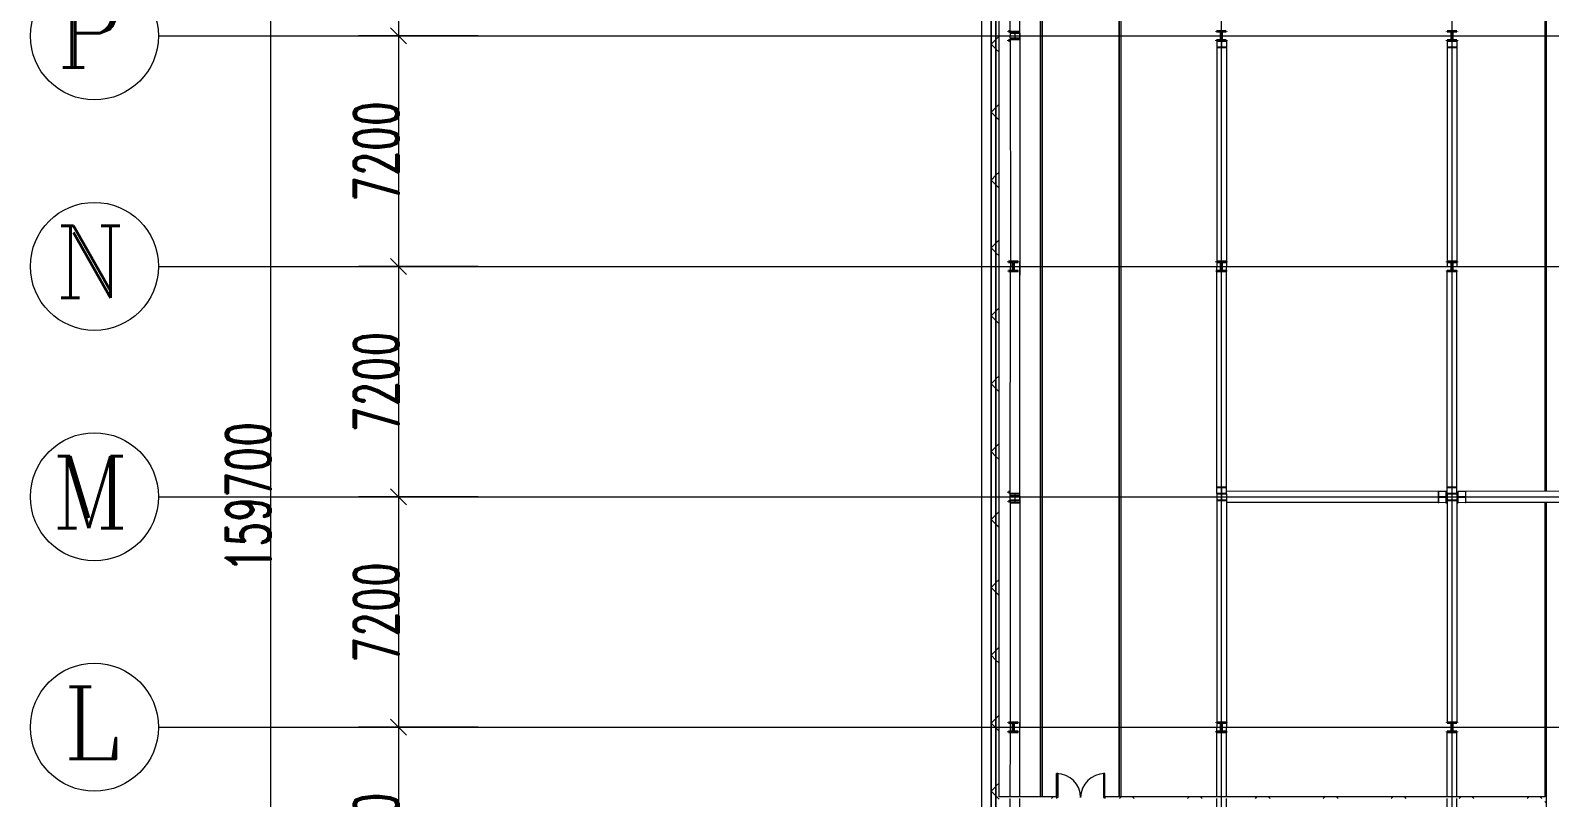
# Model space of a CAD drawing. Header units: millimetres. Extents: x -30000 to 430621, y -31706 to 192400.
# Drawn here: x -30000 to 17445, y 69800 to 93773 of the extents above; entities that cross this region are included whole.
import ezdxf

# ---------------------------------------------------------------- set-up
doc = ezdxf.new("R2010")
doc.units = ezdxf.units.MM
doc.linetypes.add('轴网线', pattern=[22.04, 18.38, -1.83, 0, -1.83])
doc.layers.get('0').update_dxf_attribs({"color": 8})
doc.layers.get('Defpoints').update_dxf_attribs({"color": 8})
for name, color, linetype, lineweight in [('A-ANNO-DIMS', 8, 'Continuous', 9), ('A-DOOR', 8, 'Continuous', 5), ('A-DOOR-OPNG', 8, 'Continuous', 5), ('A-FLOR-HRAL', 8, 'Continuous', 5), ('A-WALL', 8, 'Continuous', 5), ('A-WALL-FNSH', 8, 'Continuous', 9), ('A-WALL-PATT', 8, 'Continuous', 9), ('S-BEAM', 8, 'Continuous', 5), ('S-COLS', 8, 'Continuous', 5), ('S-GRID', 8, 'Continuous', 9), ('S-GRID-IDEN', 8, 'Continuous', 9)]:
    doc.layers.add(name, color=color, linetype=linetype, lineweight=lineweight)
doc.styles.add('RomanC', font='romanc__.ttf', dxfattribs={"height": 2250})
doc.styles.add('RomanD_4', font='romand__.ttf', dxfattribs={"width": 0.65, "height": 1400})
doc.dimstyles.new('第一_二道尺寸线', dxfattribs={"dimscale": 304.8, "dimtxt": 1405.004626, "dimasz": 1.64042, "dimexe": 4.10105, "dimexo": 0.0625, "dimgap": 0, "dimtad": 1, "dimdec": 0, "dimzin": 0, "dimdsep": 46, "dimtxsty": 'RomanD_4', "dimblk1": 'OBLIQUE', "dimblk2": 'OBLIQUE', "dimsah": 1, "dimcen": 0.09, "dimazin": 0, "dimtfac": 1, "dimtdec": 4, "dimtix": 1, "dimtmove": 0, "dimatfit": 3, "dimfxl": 8.2021, "dimfxlon": 1, "dimtvp": 1, "dimtolj": 1, "dimtzin": 0, "dimlwd": 18, "dimlwe": 18, "dimarcsym": 2})
pattern_1 = [(45, (-4e-09, 0), (-1060.66, 1060.66), []), (135, (-4e-09, 0), (-1060.66, -1060.66), [])]

# ---------------------------------------------------------------- blocks, each defined once
blk = doc.blocks.new('钢_柱_热轧H - HW300X300-659278-LAY-4F-1_500-A')
at = {"layer": 'S-COLS', "lineweight": 15, "true_color": 0xdddddd}
h = blk.add_hatch(color=254, dxfattribs=at)
h.paths.add_polyline_path([(5, -122), (5, 122), (-5, 122), (-5, -122)], flags=0)
h.paths.add_polyline_path([(9, -131), (5, -122), (-5, -131), (5, -131)], flags=0)
h.paths.add_polyline_path([(150, -150), (150, -135), (-150, -135), (-150, -150), (51, -150)], flags=0)
h.paths.add_polyline_path([(5, 122), (5, 131), (-5, 129)], flags=0)
h.paths.add_polyline_path([(9, 131), (18, 135), (150, 135), (150, 150), (-150, 150), (-150, 135), (5, 132)], flags=0)
at = {"layer": 'S-COLS', "color": 8, "lineweight": 35, "true_color": 0x777777}
for p, q in [((-150, 150), (150, 150)), ((-150, 135), (-150, 150)), ((-18, 135), (-150, 135)), ((-5, -122), (-5, 122)), ((5, 122), (5, -122)), ((150, 135), (18, 135)), ((150, 150), (150, 135)), ((-150, -135), (-18, -135)), ((-150, -150), (-150, -135)), ((150, -150), (-150, -150)), ((18, -135), (150, -135)), ((150, -135), (150, -150))]:
    blk.add_line(p, q, dxfattribs=at)
for centre, start, end in [((-18, 122), 360, 90), ((18, 122), 90, 180), ((-18, -122), 270, 360), ((18, -122), 180, 270)]:
    blk.add_arc(centre, 13, start, end, dxfattribs=at)
blk = doc.blocks.new('钢_柱_热轧H - HW300X300-659273-LAY-4F-1_500-A')
at = {"layer": 'S-COLS', "lineweight": 15, "true_color": 0xdddddd}
h = blk.add_hatch(color=254, dxfattribs=at)
h.paths.add_polyline_path([(5, -122), (5, 122), (-5, 122), (-5, -122)], flags=0)
h.paths.add_polyline_path([(9, -131), (5, -122), (-5, -131), (5, -131)], flags=0)
h.paths.add_polyline_path([(150, -150), (150, -135), (-150, -135), (-145, -150)], flags=0)
h.paths.add_polyline_path([(5, 122), (5, 131), (-5, 129)], flags=0)
h.paths.add_polyline_path([(9, 131), (18, 135), (150, 135), (150, 150), (-150, 150), (-145, 135), (5, 132)], flags=0)
at = {"layer": 'S-COLS', "color": 8, "lineweight": 35, "true_color": 0x777777}
for p, q in [((-150, 150), (150, 150)), ((-150, 135), (-150, 150)), ((-18, 135), (-150, 135)), ((-5, -122), (-5, 122)), ((5, 122), (5, -122)), ((150, 135), (18, 135)), ((150, 150), (150, 135)), ((-150, -135), (-18, -135)), ((-150, -150), (-150, -135)), ((150, -150), (-150, -150)), ((18, -135), (150, -135)), ((150, -135), (150, -150))]:
    blk.add_line(p, q, dxfattribs=at)
for centre, start, end in [((-18, 122), 360, 90), ((18, 122), 90, 180), ((-18, -122), 270, 360), ((18, -122), 180, 270)]:
    blk.add_arc(centre, 13, start, end, dxfattribs=at)
blk = doc.blocks.new('钢_柱_热轧H - HW300X300-V78-LAY-4F-1_500-A')
at = {"layer": 'S-COLS', "lineweight": 15, "true_color": 0xdddddd}
h = blk.add_hatch(color=254, dxfattribs=at)
h.paths.add_polyline_path([(-150, -150), (-100, -144), (-100, -135), (-150, -135)], flags=0)
h.paths.add_polyline_path([(-100, 135), (-100, 150), (-150, 150), (-150, 135), (-100, 135)], flags=0)
at = {"layer": 'S-COLS', "color": 8, "lineweight": 35, "true_color": 0x777777}
for p, q in [((-150, 150), (-100, 150)), ((-150, 135), (-150, 150)), ((-100, 135), (-150, 135)), ((-150, -135), (-100, -135)), ((-150, -150), (-150, -135)), ((-100, -150), (-150, -150))]:
    blk.add_line(p, q, dxfattribs=at)
blk = doc.blocks.new('钢_柱_热轧H - HW300X300-V76-LAY-4F-1_500-A')
at = {"layer": 'S-COLS', "lineweight": 15, "true_color": 0xdddddd}
h = blk.add_hatch(color=254, dxfattribs=at)
h.paths.add_polyline_path([(-150, -150), (-100, -144), (-100, -135), (-150, -135)], flags=0)
h.paths.add_polyline_path([(55, -144), (50, -144), (55, -144)], flags=0)
h.paths.add_polyline_path([(-100, 135), (-100, 150), (-150, 150), (-150, 135), (-100, 135)], flags=0)
at = {"layer": 'S-COLS', "color": 8, "lineweight": 35, "true_color": 0x777777}
for p, q in [((-150, 150), (-100, 150)), ((-150, 135), (-150, 150)), ((-100, 135), (-150, 135)), ((-150, -135), (-100, -135)), ((-150, -150), (-150, -135)), ((-100, -150), (-150, -150))]:
    blk.add_line(p, q, dxfattribs=at)
blk = doc.blocks.new('钢_柱_热轧H - HW300X300-659272-LAY-4F-1_500-A')
at = {"layer": 'S-COLS', "lineweight": 15, "true_color": 0xdddddd}
h = blk.add_hatch(color=254, dxfattribs=at)
h.paths.add_polyline_path([(5, -122), (0, 122), (-5, 122), (0, -122)], flags=0)
h.paths.add_polyline_path([(9, -131), (5, -122), (0, -131), (5, -131)], flags=0)
h.paths.add_polyline_path([(-145, -150), (150, -150), (150, -135), (-150, -135), (-150, -150)], flags=0)
h.paths.add_polyline_path([(5, 122), (5, 131), (-5, 129), (0, 125)], flags=0)
h.paths.add_polyline_path([(9, 131), (18, 135), (150, 135), (150, 150), (-150, 150), (-145, 135), (5, 132)], flags=0)
at = {"layer": 'S-COLS', "color": 8, "lineweight": 35, "true_color": 0x777777}
for p, q in [((-150, 150), (150, 150)), ((-150, 135), (-150, 150)), ((-18, 135), (-150, 135)), ((-5, -122), (-5, 122)), ((5, 122), (5, -122)), ((150, 135), (18, 135)), ((150, 150), (150, 135)), ((-150, -135), (-18, -135)), ((-150, -150), (-150, -135)), ((150, -150), (-150, -150)), ((18, -135), (150, -135)), ((150, -135), (150, -150))]:
    blk.add_line(p, q, dxfattribs=at)
for centre, start, end in [((-18, 122), 360, 90), ((18, 122), 90, 180), ((-18, -122), 270, 360), ((18, -122), 180, 270)]:
    blk.add_arc(centre, 13, start, end, dxfattribs=at)
blk = doc.blocks.new('钢_柱_热轧H - HW300X300-V79-LAY-4F-1_500-A')
at = {"layer": 'S-COLS', "lineweight": 15, "true_color": 0xdddddd}
h = blk.add_hatch(color=254, dxfattribs=at)
h.paths.add_polyline_path([(5, -122), (0, 122), (-5, 122), (0, -122)], flags=0)
h.paths.add_polyline_path([(9, -131), (5, -122), (0, -131), (5, -131)], flags=0)
h.paths.add_polyline_path([(-145, -150), (-145, -150), (150, -150), (150, -135), (-150, -135), (-150, -150)], flags=0)
h.paths.add_polyline_path([(5, 122), (5, 131), (-5, 129), (0, 125)], flags=0)
h.paths.add_polyline_path([(9, 131), (18, 135), (150, 135), (150, 150), (-150, 150), (-145, 135), (5, 132)], flags=0)
at = {"layer": 'S-COLS', "color": 8, "lineweight": 35, "true_color": 0x777777}
for p, q in [((-150, 150), (150, 150)), ((-150, 135), (-150, 150)), ((-18, 135), (-150, 135)), ((-5, -122), (-5, 122)), ((5, 122), (5, -122)), ((150, 135), (18, 135)), ((150, 150), (150, 135)), ((-150, -135), (-18, -135)), ((-150, -150), (-150, -135)), ((18, -135), (150, -135)), ((150, -135), (150, -150))]:
    blk.add_line(p, q, dxfattribs=at)
for centre, start, end in [((-18, 122), 360, 90), ((18, 122), 90, 180), ((-18, -122), 270, 360), ((18, -122), 180, 270)]:
    blk.add_arc(centre, 13, start, end, dxfattribs=at)
blk = doc.blocks.new('钢_梁_焊接H - H300X300X10X15-658900-LAY-4F-1_500-A')
at = {"layer": 'S-BEAM', "color": 8, "lineweight": 15, "true_color": 0x777777}
for p, q in [((14550, 93450), (14250, 93450)), ((14250, 93450), (14250, 93440)), ((14250, 93440), (14395, 93440)), ((14250, 93440), (14250, 93250)), ((14395, 93250), (14250, 93250)), ((14250, 93250), (14250, 93240)), ((14250, 93240), (14550, 93240)), ((14250, 93240), (14250, 86549)), ((14395, 93440), (14395, 93250)), ((14405, 93250), (14405, 93440)), ((14405, 93440), (14550, 93440)), ((14550, 93250), (14405, 93250)), ((14550, 93440), (14550, 93450)), ((14550, 93440), (14550, 93250)), ((14550, 93240), (14550, 93250)), ((14550, 93240), (14550, 86386)), ((14250, 86535), (14250, 86386)), ((14390, 86386), (14250, 86386)), ((14550, 86386), (14400, 86386))]:
    blk.add_line(p, q, dxfattribs=at)
blk = doc.blocks.new('钢_梁_焊接H - H300X300X10X15-658910-LAY-4F-1_500-A')
at = {"layer": 'S-BEAM', "color": 8, "lineweight": 15, "true_color": 0x777777}
for p, q in [((14250, 69825), (14250, 71851)), ((14550, 69825), (14550, 71861)), ((14250, 65176), (14250, 69775)), ((14550, 65176), (14550, 69775)), ((14550, 65176), (14250, 65176)), ((14250, 65176), (14250, 65166)), ((14250, 65166), (14395, 65166)), ((14250, 64976), (14250, 65166)), ((14395, 65166), (14395, 64976)), ((14405, 64976), (14405, 65166)), ((14405, 65166), (14550, 65166)), ((14550, 65166), (14550, 65176)), ((14550, 64976), (14550, 65166)), ((14395, 64976), (14250, 64976)), ((14250, 64976), (14250, 64965)), ((14250, 64965), (14550, 64965)), ((14550, 64976), (14405, 64976)), ((14550, 64965), (14550, 64976))]:
    blk.add_line(p, q, dxfattribs=at)
blk = doc.blocks.new('钢_梁_焊接H - H300X300X10X15-658911-LAY-4F-1_500-A')
at = {"layer": 'S-BEAM', "color": 8, "lineweight": 15, "true_color": 0x777777}
for p, q in [((14250, 86275), (14396, 86275)), ((14250, 86265), (14250, 86275)), ((14250, 79501), (14250, 86251)), ((14401, 86275), (14550, 86275)), ((14550, 79501), (14550, 86275)), ((14550, 79501), (14250, 79501)), ((14250, 79501), (14250, 79490)), ((14250, 79490), (14395, 79490)), ((14250, 79301), (14250, 79490)), ((14395, 79490), (14395, 79301)), ((14405, 79301), (14405, 79490)), ((14405, 79490), (14550, 79490)), ((14464, 79295), (14458, 79295)), ((14550, 79490), (14550, 79501)), ((14550, 79301), (14550, 79490))]:
    blk.add_line(p, q, dxfattribs=at)
blk = doc.blocks.new('钢_梁_焊接H - H300X300X10X15-658912-LAY-4F-1_500-A')
at = {"layer": 'S-BEAM', "color": 8, "lineweight": 15, "true_color": 0x777777}
for p, q in [((14550, 79301), (14250, 79301)), ((14250, 79301), (14250, 79290)), ((14250, 79290), (14395, 79290)), ((14250, 79290), (14250, 79095)), ((14395, 79290), (14395, 79095)), ((14405, 79095), (14405, 79290)), ((14405, 79290), (14550, 79290)), ((14550, 79290), (14550, 79301)), ((14550, 79290), (14550, 79095)), ((14395, 79095), (14250, 79095)), ((14250, 79095), (14250, 79084)), ((14250, 79084), (14550, 79084)), ((14250, 79084), (14250, 72149)), ((14550, 79095), (14405, 79095)), ((14550, 79084), (14550, 79095)), ((14550, 79084), (14550, 72146))]:
    blk.add_line(p, q, dxfattribs=at)
blk = doc.blocks.new('钢_梁_焊接H - H300X300X10X15-659092-LAY-4F-1_500-A')
at = {"layer": 'S-BEAM', "color": 8, "lineweight": 15, "true_color": 0x777777}
for p, q in [((7350, 93444), (7050, 93444)), ((7050, 93444), (7050, 93434)), ((7050, 93434), (7195, 93434)), ((7050, 93434), (7050, 93245)), ((7195, 93245), (7050, 93245)), ((7050, 93245), (7050, 93235)), ((7050, 93235), (7350, 93235)), ((7050, 93235), (7050, 86549)), ((7195, 93434), (7195, 93245)), ((7205, 93245), (7205, 93434)), ((7205, 93434), (7350, 93434)), ((7350, 93245), (7205, 93245)), ((7350, 93434), (7350, 93444)), ((7350, 93434), (7350, 93245)), ((7350, 93235), (7350, 93245)), ((7350, 93235), (7350, 86403)), ((7050, 86535), (7050, 86403))]:
    blk.add_line(p, q, dxfattribs=at)
blk = doc.blocks.new('钢_梁_焊接H - H300X300X10X15-659102-LAY-4F-1_500-A')
at = {"layer": 'S-BEAM', "color": 8, "lineweight": 15, "true_color": 0x777777}
for p, q in [((7050, 71865), (7050, 71997)), ((7050, 69825), (7050, 71851)), ((7350, 69825), (7350, 71997)), ((7050, 65181), (7050, 69775)), ((7350, 65181), (7350, 69775)), ((7350, 65181), (7050, 65181)), ((7050, 65181), (7050, 65170)), ((7050, 65170), (7195, 65170)), ((7050, 64982), (7050, 65170)), ((7195, 65170), (7195, 64982)), ((7205, 64982), (7205, 65170)), ((7205, 65170), (7350, 65170)), ((7350, 65170), (7350, 65181)), ((7350, 64982), (7350, 65170)), ((7195, 64982), (7050, 64982)), ((7050, 64982), (7050, 64971)), ((7050, 64971), (7350, 64971)), ((7350, 64982), (7205, 64982)), ((7350, 64971), (7350, 64982))]:
    blk.add_line(p, q, dxfattribs=at)
blk = doc.blocks.new('钢_梁_焊接H - H300X300X10X15-659103-LAY-4F-1_500-A')
at = {"layer": 'S-BEAM', "color": 8, "lineweight": 15, "true_color": 0x777777}
for p, q in [((7050, 86265), (7050, 86403)), ((7350, 79505), (7350, 86403)), ((7050, 79505), (7050, 86251)), ((7350, 79505), (7050, 79505)), ((7050, 79505), (7050, 79495)), ((7050, 79495), (7195, 79495)), ((7050, 79302), (7050, 79495)), ((7195, 79495), (7195, 79302)), ((7205, 79302), (7205, 79495)), ((7205, 79495), (7350, 79495)), ((7350, 79495), (7350, 79505)), ((7350, 79302), (7350, 79495))]:
    blk.add_line(p, q, dxfattribs=at)
blk = doc.blocks.new('钢_梁_焊接H - H300X300X10X15-659104-LAY-4F-1_500-A')
at = {"layer": 'S-BEAM', "color": 8, "lineweight": 15, "true_color": 0x777777}
for p, q in [((7350, 79302), (7050, 79302)), ((7050, 79302), (7050, 79291)), ((7050, 79291), (7195, 79291)), ((7050, 79291), (7050, 79097)), ((7195, 79291), (7195, 79097)), ((7205, 79097), (7205, 79291)), ((7205, 79291), (7350, 79291)), ((7350, 79291), (7350, 79302)), ((7350, 79291), (7350, 79097)), ((7195, 79097), (7050, 79097)), ((7050, 79097), (7050, 79086)), ((7050, 79086), (7350, 79086)), ((7050, 79086), (7050, 72149)), ((7350, 79097), (7205, 79097)), ((7350, 79086), (7350, 79097)), ((7350, 79086), (7350, 71997)), ((7050, 72135), (7050, 71997))]:
    blk.add_line(p, q, dxfattribs=at)
blk = doc.blocks.new('钢_梁_热轧H - HW350X350-659137-LAY-4F-1_500-A')
at = {"layer": 'S-BEAM', "color": 8, "lineweight": 15, "true_color": 0x777777}
for p, q in [((201791, 79366), (201778, 79366)), ((201778, 79366), (201778, 79016)), ((202017, 79367), (201791, 79366)), ((201792, 79210), (201791, 79366)), ((202031, 79367), (202017, 79367)), ((202017, 79367), (202017, 79211)), ((208532, 79375), (202031, 79367)), ((202031, 79017), (202031, 79367)), ((208532, 79375), (208532, 79025)), ((201778, 79016), (201792, 79016)), ((201792, 79016), (201792, 79172)), ((202018, 79017), (201792, 79016)), ((202008, 79198), (201801, 79197)), ((201801, 79185), (202008, 79186)), ((202017, 79173), (202018, 79017)), ((202018, 79017), (202031, 79017)), ((208532, 79025), (202031, 79017))]:
    blk.add_line(p, q, dxfattribs=at)
for centre, start_param, end_param in [((201801, 79210), 1.570796, 3.141593), ((201801, 79172), 0, 1.570796), ((202008, 79211), 3.141593, 4.712389), ((202008, 79173), 4.712389, 6.283185)]:
    blk.add_ellipse(centre, major_axis=(0, 13), ratio=0.723505, start_param=start_param, end_param=end_param, dxfattribs=at)
blk = doc.blocks.new('钢_梁_热轧H - HW350X350-659139-LAY-4F-1_500-A')
at = {"layer": 'S-BEAM', "color": 8, "lineweight": 15, "true_color": 0x777777}
for p, q in [((13969, 79367), (7350, 79375)), ((13969, 79367), (13968, 79017)), ((13982, 79367), (13969, 79367)), ((13982, 79211), (13982, 79367)), ((14207, 79366), (13982, 79367)), ((14221, 79366), (14207, 79366)), ((14207, 79366), (14207, 79210)), ((14221, 79016), (14221, 79366)), ((13968, 79017), (7350, 79025)), ((13968, 79017), (13982, 79017)), ((13982, 79017), (13982, 79173)), ((14207, 79016), (13982, 79017)), ((14198, 79197), (13991, 79198)), ((13991, 79186), (14198, 79185)), ((14207, 79172), (14207, 79016)), ((14207, 79016), (14221, 79016))]:
    blk.add_line(p, q, dxfattribs=at)
for centre, start_param, end_param in [((13991, 79211), 1.570796, 3.141593), ((13991, 79173), 0, 1.570796), ((14198, 79210), 3.141593, 4.712389), ((14198, 79172), 4.712389, 6.283185)]:
    blk.add_ellipse(centre, major_axis=(0, 13), ratio=0.721209, start_param=start_param, end_param=end_param, dxfattribs=at)
blk = doc.blocks.new('钢_梁_焊接H - H300X300X10X15-659209-LAY-4F-1_500-A')
at = {"layer": 'S-BEAM', "color": 8, "lineweight": 15, "true_color": 0x777777}
for p, q in [((605, 100950), (605, 101180)), ((600, 93733), (605, 100650)), ((605, 100665), (605, 100935)), ((900, 93733), (905, 100823)), ((900, 93733), (600, 93733)), ((600, 93733), (600, 93722)), ((600, 93722), (745, 93722)), ((600, 93699), (600, 93722)), ((600, 93533), (600, 93600)), ((745, 93532), (600, 93533)), ((600, 93533), (600, 93522)), ((600, 93522), (745, 93522)), ((745, 93722), (745, 93621)), ((745, 93600), (745, 93532)), ((755, 93600), (755, 93722)), ((755, 93722), (900, 93722)), ((900, 93532), (755, 93532)), ((755, 93522), (900, 93522)), ((900, 93722), (900, 93733)), ((900, 93532), (900, 93722)), ((900, 93522), (900, 93532))]:
    blk.add_line(p, q, dxfattribs=at)
blk = doc.blocks.new('钢_梁_焊接H - H300X300X10X15-659210-LAY-4F-1_500-A')
at = {"layer": 'S-BEAM', "color": 8, "lineweight": 15, "true_color": 0x777777}
for p, q in [((745, 93699), (600, 93699)), ((600, 93699), (600, 93689)), ((600, 93689), (745, 93689)), ((600, 93689), (600, 93600)), ((600, 93522), (600, 93499)), ((745, 93499), (600, 93499)), ((600, 93499), (600, 93489)), ((600, 93489), (900, 93489)), ((600, 93489), (605, 86550)), ((745, 93689), (745, 93499)), ((900, 93700), (755, 93699)), ((755, 93689), (900, 93689)), ((755, 93499), (755, 93621)), ((900, 93499), (755, 93499)), ((900, 93689), (900, 93700)), ((900, 93689), (900, 93600)), ((900, 93600), (900, 93499)), ((900, 93489), (900, 93499)), ((900, 93489), (905, 86403)), ((605, 86535), (605, 86403)), ((905, 86400), (905, 86125))]:
    blk.add_line(p, q, dxfattribs=at)
blk = doc.blocks.new('钢_梁_焊接H - H300X300X10X15-659219-LAY-4F-1_500-A')
at = {"layer": 'S-BEAM', "color": 8, "lineweight": 15, "true_color": 0x777777}
for p, q in [((903, 69825), (905, 72122)), ((603, 69825), (605, 71850)), ((605, 71865), (605, 71997)), ((600, 64928), (603, 69775)), ((900, 64928), (903, 69775)), ((900, 64928), (600, 64928)), ((600, 64928), (600, 64917)), ((600, 64917), (745, 64917)), ((600, 64857), (600, 64917)), ((600, 64728), (600, 64800)), ((745, 64727), (600, 64728)), ((600, 64728), (600, 64717)), ((600, 64717), (745, 64717)), ((745, 64917), (745, 64727)), ((755, 64774), (755, 64917)), ((755, 64917), (900, 64917)), ((900, 64727), (755, 64727)), ((755, 64717), (900, 64717)), ((900, 64917), (900, 64928)), ((900, 64800), (900, 64917)), ((900, 64727), (900, 64800)), ((900, 64717), (900, 64727))]:
    blk.add_line(p, q, dxfattribs=at)
blk = doc.blocks.new('钢_梁_焊接H - H300X300X10X15-659220-LAY-4F-1_500-A')
at = {"layer": 'S-BEAM', "color": 8, "lineweight": 15, "true_color": 0x777777}
for p, q in [((605, 86265), (605, 86403)), ((900, 79298), (905, 86513)), ((600, 79298), (605, 86250)), ((900, 79298), (600, 79298)), ((600, 79298), (600, 79287)), ((600, 79287), (745, 79287)), ((600, 79229), (600, 79287)), ((745, 79287), (745, 79092)), ((755, 79107), (755, 79287)), ((755, 79287), (900, 79287)), ((900, 79287), (900, 79298)), ((900, 79229), (900, 79287)), ((600, 79093), (600, 79218)), ((745, 79092), (600, 79093)), ((600, 79093), (600, 79082)), ((600, 79082), (745, 79082)), ((900, 79092), (755, 79092)), ((755, 79082), (900, 79082)), ((900, 79092), (900, 79200)), ((900, 79082), (900, 79092))]:
    blk.add_line(p, q, dxfattribs=at)
blk = doc.blocks.new('钢_梁_焊接H - H300X300X10X15-V388-LAY-4F-1_500-A')
at = {"layer": 'S-BEAM', "color": 8, "lineweight": 15, "true_color": 0x777777}
for p, q in [((745, 79229), (600, 79229)), ((600, 79229), (600, 79218)), ((600, 79218), (745, 79218)), ((600, 79218), (600, 79200)), ((600, 79082), (600, 79023)), ((745, 79023), (600, 79023)), ((600, 79023), (600, 79013)), ((600, 79013), (900, 79013)), ((600, 79013), (600, 72150)), ((745, 79218), (745, 79200)), ((745, 79107), (745, 79023)), ((900, 79229), (755, 79229)), ((755, 79218), (900, 79218)), ((755, 79023), (755, 79200)), ((900, 79023), (755, 79023)), ((900, 79218), (900, 79229)), ((900, 79218), (900, 79200)), ((900, 79200), (900, 79023)), ((900, 79013), (900, 79023)), ((900, 79013), (900, 71997)), ((600, 72135), (600, 71909))]:
    blk.add_line(p, q, dxfattribs=at)
blk = doc.blocks.new('X-ST-F3-04-C-002_HLP2_rvt-1-LAY-4F-1_500-A')
at = {"color": 8, "lineweight": 15, "true_color": 0x777777}
for name, p in [('钢_梁_焊接H - H300X300X10X15-659209-LAY-4F-1_500-A', (0, 0)), ('钢_柱_热轧H - HW300X300-V76-LAY-4F-1_500-A', (700, 93600)), ('钢_梁_焊接H - H300X300X10X15-659210-LAY-4F-1_500-A', (0, 0)), ('钢_柱_热轧H - HW300X300-659272-LAY-4F-1_500-A', (7195, 93600)), ('钢_柱_热轧H - HW300X300-V79-LAY-4F-1_500-A', (14395, 93600)), ('钢_梁_焊接H - H300X300X10X15-659092-LAY-4F-1_500-A', (0, 0)), ('钢_梁_焊接H - H300X300X10X15-658900-LAY-4F-1_500-A', (0, 0)), ('钢_柱_热轧H - HW300X300-659278-LAY-4F-1_500-A', (700, 86400)), ('钢_梁_焊接H - H300X300X10X15-659220-LAY-4F-1_500-A', (0, 0)), ('钢_柱_热轧H - HW300X300-659273-LAY-4F-1_500-A', (7195, 86400)), ('钢_梁_焊接H - H300X300X10X15-659103-LAY-4F-1_500-A', (0, 0)), ('钢_柱_热轧H - HW300X300-659273-LAY-4F-1_500-A', (14395, 86400)), ('钢_梁_焊接H - H300X300X10X15-658911-LAY-4F-1_500-A', (0, 0)), ('钢_柱_热轧H - HW300X300-V78-LAY-4F-1_500-A', (700, 79200)), ('钢_梁_焊接H - H300X300X10X15-659104-LAY-4F-1_500-A', (0, 0)), ('钢_梁_热轧H - HW350X350-659139-LAY-4F-1_500-A', (0, 0)), ('钢_梁_焊接H - H300X300X10X15-658912-LAY-4F-1_500-A', (0, 0)), ('钢_梁_热轧H - HW350X350-659137-LAY-4F-1_500-A', (-187200, 0)), ('钢_梁_焊接H - H300X300X10X15-V388-LAY-4F-1_500-A', (0, 0)), ('钢_柱_热轧H - HW300X300-659278-LAY-4F-1_500-A', (700, 72000)), ('钢_梁_焊接H - H300X300X10X15-659219-LAY-4F-1_500-A', (0, 0)), ('钢_柱_热轧H - HW300X300-659273-LAY-4F-1_500-A', (7195, 72000)), ('钢_柱_热轧H - HW300X300-659273-LAY-4F-1_500-A', (14395, 72000)), ('钢_梁_焊接H - H300X300X10X15-659102-LAY-4F-1_500-A', (0, 0)), ('钢_梁_焊接H - H300X300X10X15-658910-LAY-4F-1_500-A', (0, 0))]:
    blk.add_blockref(name, p, dxfattribs=at)
blk = doc.blocks.new('顶部扶栏类型 - 顶部扶栏_内部_-3241268-LAY-4F-1_500-A')
at = {"layer": 'A-FLOR-HRAL'}
for p, q in [((4000, 69825), (4000, 105647)), ((4050, 105597), (4050, 69825))]:
    blk.add_line(p, q, dxfattribs=at)
blk = doc.blocks.new('顶部扶栏类型 - 顶部扶栏_内部_-V429-LAY-4F-1_500-A')
at = {"layer": 'A-FLOR-HRAL'}
for p, q in [((4000, 105622), (4000, 69825)), ((4050, 105622), (4050, 69825))]:
    blk.add_line(p, q, dxfattribs=at)
blk = doc.blocks.new('顶部扶栏类型 - 顶部扶栏_内部_-3241510-LAY-4F-1_500-A')
at = {"layer": 'A-FLOR-HRAL'}
for p, q in [((1550, 69825), (1550, 111975)), ((1600, 111975), (1600, 69825))]:
    blk.add_line(p, q, dxfattribs=at)
blk = doc.blocks.new('顶部扶栏类型 - 顶部扶栏_内部_-V440-LAY-4F-1_500-A')
at = {"layer": 'A-FLOR-HRAL'}
for p, q in [((1550, 111975), (1550, 69825)), ((1600, 111975), (1600, 69825))]:
    blk.add_line(p, q, dxfattribs=at)
blk = doc.blocks.new('双扇平开防火门_带观察窗 - QM1523-4721500-LAY-4F-1_500-A')
at = {"layer": 'A-DOOR'}
for p, q in [((-750, 0), (-750, 750)), ((-750, 750), (-710, 750)), ((-750, 750), (-750, 550)), ((-710, 750), (-750, 750)), ((-750, 550), (-750, 350)), ((-710, 750), (-710, 0)), ((-710, 550), (-710, 750)), ((-710, 350), (-710, 550)), ((750, 750), (710, 750)), ((710, 750), (710, 0)), ((750, 750), (710, 750)), ((710, 750), (710, 550)), ((710, 550), (710, 350)), ((750, 0), (750, 750)), ((750, 550), (750, 750)), ((750, 350), (750, 550)), ((-750, 350), (-750, 50)), ((-710, 0), (-750, 0)), ((-710, 50), (-710, 350)), ((710, 350), (710, 50)), ((710, 0), (750, 0)), ((750, 50), (750, 350))]:
    blk.add_line(p, q, dxfattribs=at)
for centre, start, end in [((-750, 0), 0, 90), ((750, 0), 90, 180)]:
    blk.add_arc(centre, 750, start, end, dxfattribs=at)
at = {"layer": 'A-DOOR-OPNG'}
for p, q in [((-750, 25), (-750, -25)), ((750, 25), (750, -25))]:
    blk.add_line(p, q, dxfattribs=at)
blk = doc.blocks.new('轴网 - 宽度系数 1_0-670626-LAY-4F-1_500-A')
at = {"layer": 'S-GRID-IDEN'}
blk.add_circle((0, 0), 4, dxfattribs=at)
blk = doc.blocks.new('_Oblique')
at = {"color": 0, "linetype": 'ByBlock', "lineweight": -2}
blk.add_line((-0.5, -0.5), (0.5, 0.5), dxfattribs=at)
blk = doc.blocks.new('DIMBLOCK16-LAY-4F-1_500-A')
at = {"layer": 'A-ANNO-DIMS', "color": 0, "lineweight": 18, "transparency": 16777216}
for p, q in [((-16019.05, 100800), (-19750, 100800)), ((-18500, 100800), (-18500, 93600)), ((-16019.05, 93600), (-19750, 93600))]:
    blk.add_line(p, q, dxfattribs=at)
at = {"layer": 'Defpoints', "color": 0, "transparency": 16777216}
for p in [(-16000, 100800), (-18500, 93600), (-16000, 93600)]:
    blk.add_point(p, dxfattribs=at)
at = {"layer": 'A-ANNO-DIMS', "color": 0, "lineweight": 18, "transparency": 16777216, "xscale": 500.0000000000001, "yscale": 500.0000000000001, "zscale": 500.0000000000001}
for p, rotation in [((-18500, 100800), 90), ((-18500, 93600), 270)]:
    blk.add_blockref('_Oblique', p, dxfattribs=dict(at, rotation=rotation))
at = {"layer": 'A-ANNO-DIMS', "color": 0, "lineweight": 18, "transparency": 16777216, "insert": (-19200, 97200), "char_height": 1400, "width": 3890.782, "attachment_point": 5, "rotation": 90, "style": 'RomanD_4'}
blk.add_mtext('\\A1;7200', dxfattribs=at)
blk = doc.blocks.new('DIMBLOCK17-LAY-4F-1_500-A')
at = {"layer": 'A-ANNO-DIMS', "color": 0, "lineweight": 18, "transparency": 16777216}
for p, q in [((-16019.05, 93600), (-19750, 93600)), ((-18500, 93600), (-18500, 86400)), ((-16019.05, 86400), (-19750, 86400))]:
    blk.add_line(p, q, dxfattribs=at)
at = {"layer": 'Defpoints', "color": 0, "transparency": 16777216}
for p in [(-16000, 93600), (-18500, 86400), (-16000, 86400)]:
    blk.add_point(p, dxfattribs=at)
at = {"layer": 'A-ANNO-DIMS', "color": 0, "lineweight": 18, "transparency": 16777216, "xscale": 500.0000000000001, "yscale": 500.0000000000001, "zscale": 500.0000000000001}
for p, rotation in [((-18500, 93600), 90), ((-18500, 86400), 270)]:
    blk.add_blockref('_Oblique', p, dxfattribs=dict(at, rotation=rotation))
at = {"layer": 'A-ANNO-DIMS', "color": 0, "lineweight": 18, "transparency": 16777216, "insert": (-19200, 90000), "char_height": 1400, "width": 3890.782, "attachment_point": 5, "rotation": 90, "style": 'RomanD_4'}
blk.add_mtext('\\A1;7200', dxfattribs=at)
blk = doc.blocks.new('DIMBLOCK18-LAY-4F-1_500-A')
at = {"layer": 'A-ANNO-DIMS', "color": 0, "lineweight": 18, "transparency": 16777216}
for p, q in [((-16019.05, 86400), (-19750, 86400)), ((-18500, 86400), (-18500, 79200)), ((-16019.05, 79200), (-19750, 79200))]:
    blk.add_line(p, q, dxfattribs=at)
at = {"layer": 'Defpoints', "color": 0, "transparency": 16777216}
for p in [(-16000, 86400), (-18500, 79200), (-16000, 79200)]:
    blk.add_point(p, dxfattribs=at)
at = {"layer": 'A-ANNO-DIMS', "color": 0, "lineweight": 18, "transparency": 16777216, "xscale": 500.0000000000001, "yscale": 500.0000000000001, "zscale": 500.0000000000001}
for p, rotation in [((-18500, 86400), 90), ((-18500, 79200), 270)]:
    blk.add_blockref('_Oblique', p, dxfattribs=dict(at, rotation=rotation))
at = {"layer": 'A-ANNO-DIMS', "color": 0, "lineweight": 18, "transparency": 16777216, "insert": (-19200, 82800), "char_height": 1400, "width": 3890.782, "attachment_point": 5, "rotation": 90, "style": 'RomanD_4'}
blk.add_mtext('\\A1;7200', dxfattribs=at)
blk = doc.blocks.new('DIMBLOCK19-LAY-4F-1_500-A')
at = {"layer": 'A-ANNO-DIMS', "color": 0, "lineweight": 18, "transparency": 16777216}
for p, q in [((-16019.05, 79200), (-19750, 79200)), ((-18500, 79200), (-18500, 72000)), ((-16019.05, 72000), (-19750, 72000))]:
    blk.add_line(p, q, dxfattribs=at)
at = {"layer": 'Defpoints', "color": 0, "transparency": 16777216}
for p in [(-16000, 79200), (-18500, 72000), (-16000, 72000)]:
    blk.add_point(p, dxfattribs=at)
at = {"layer": 'A-ANNO-DIMS', "color": 0, "lineweight": 18, "transparency": 16777216, "xscale": 500.0000000000001, "yscale": 500.0000000000001, "zscale": 500.0000000000001}
for p, rotation in [((-18500, 79200), 90), ((-18500, 72000), 270)]:
    blk.add_blockref('_Oblique', p, dxfattribs=dict(at, rotation=rotation))
at = {"layer": 'A-ANNO-DIMS', "color": 0, "lineweight": 18, "transparency": 16777216, "insert": (-19200, 75600), "char_height": 1400, "width": 3890.782, "attachment_point": 5, "rotation": 90, "style": 'RomanD_4'}
blk.add_mtext('\\A1;7200', dxfattribs=at)
blk = doc.blocks.new('DIMBLOCK20-LAY-4F-1_500-A')
at = {"layer": 'A-ANNO-DIMS', "color": 0, "lineweight": 18, "transparency": 16777216}
for p, q in [((-16019.05, 72000), (-19750, 72000)), ((-18500, 72000), (-18500, 64800)), ((-16019.05, 64800), (-19750, 64800))]:
    blk.add_line(p, q, dxfattribs=at)
at = {"layer": 'Defpoints', "color": 0, "transparency": 16777216}
for p in [(-16000, 72000), (-18500, 64800), (-16000, 64800)]:
    blk.add_point(p, dxfattribs=at)
at = {"layer": 'A-ANNO-DIMS', "color": 0, "lineweight": 18, "transparency": 16777216, "xscale": 500.0000000000001, "yscale": 500.0000000000001, "zscale": 500.0000000000001}
for p, rotation in [((-18500, 72000), 90), ((-18500, 64800), 270)]:
    blk.add_blockref('_Oblique', p, dxfattribs=dict(at, rotation=rotation))
at = {"layer": 'A-ANNO-DIMS', "color": 0, "lineweight": 18, "transparency": 16777216, "insert": (-19200, 68400), "char_height": 1400, "width": 3890.782, "attachment_point": 5, "rotation": 90, "style": 'RomanD_4'}
blk.add_mtext('\\A1;7200', dxfattribs=at)
blk = doc.blocks.new('DIMBLOCK97-LAY-4F-1_500-A')
at = {"layer": 'A-ANNO-DIMS', "color": 0, "lineweight": 18, "transparency": 16777216}
for p, q in [((-20019.05, 159050), (-23750, 159050)), ((-22500, 159050), (-22500, -650)), ((-20019.05, -650), (-23750, -650))]:
    blk.add_line(p, q, dxfattribs=at)
at = {"layer": 'Defpoints', "color": 0, "transparency": 16777216}
for p in [(-20000, 159050), (-22500, -650), (-20000, -650)]:
    blk.add_point(p, dxfattribs=at)
at = {"layer": 'A-ANNO-DIMS', "color": 0, "lineweight": 18, "transparency": 16777216, "xscale": 500.0000000000001, "yscale": 500.0000000000001, "zscale": 500.0000000000001}
for p, rotation in [((-22500, 159050), 90), ((-22500, -650), 270)]:
    blk.add_blockref('_Oblique', p, dxfattribs=dict(at, rotation=rotation))
at = {"layer": 'A-ANNO-DIMS', "color": 0, "lineweight": 18, "transparency": 16777216, "insert": (-23200, 79200), "char_height": 1400, "width": 5836.1731, "attachment_point": 5, "rotation": 90, "style": 'RomanD_4'}
blk.add_mtext('\\A1;159700', dxfattribs=at)

msp = doc.modelspace()

# ---------------------------------------------------------------- hatches: boundary and pattern name
at = {"layer": 'A-WALL-PATT', "lineweight": 5}
h = msp.add_hatch(dxfattribs=at)
h.set_pattern_fill('FP_13', color=256, style=0, pattern_type=2)
h.set_pattern_definition(pattern_1)
h.paths.add_polyline_path([(0, 450), (150, 450), (150, 11900), (0, 11900), (0, 3796.1)], flags=0)
h.paths.add_polyline_path([(150, 12100), (150, 14300), (0, 14300), (0, 12100), (15.7, 12100)], flags=0)
h.paths.add_polyline_path([(150, 14500), (150, 16700), (0, 16700), (0, 14500), (18.9, 14500)], flags=0)
h.paths.add_polyline_path([(150, 16900), (150, 19100), (0, 19100), (0, 16900), (22.1, 16900)], flags=0)
h.paths.add_polyline_path([(0, 19300), (150, 19300), (150, 21450), (0, 21450)], flags=0)
h.paths.add_polyline_path([(150, 21750), (150, 23900), (0, 23900), (0, 21750), (28.6, 21750)], flags=0)
h.paths.add_polyline_path([(31.8, 24100), (150, 24100), (150, 26300), (0, 26300), (0, 24100)], flags=0)
h.paths.add_polyline_path([(150, 26500), (150, 28700), (0, 28700), (0, 26500), (35, 26500)], flags=0)
h.paths.add_polyline_path([(38.3, 28900), (150, 28900), (150, 31100), (0, 31100), (0, 28900)], flags=0)
h.paths.add_polyline_path([(150, 31300), (150, 33500), (0, 33500), (0, 31300), (41.5, 31300)], flags=0)
h.paths.add_polyline_path([(44.7, 33700), (150, 33700), (150, 35900), (0, 35900), (0, 33700)], flags=0)
h.paths.add_polyline_path([(47.9, 36100), (150, 36100), (150, 38300), (0, 38300), (0, 36100)], flags=0)
h.paths.add_polyline_path([(51.2, 38500), (150, 38500), (150, 40700), (0, 40700), (0, 38500)], flags=0)
h.paths.add_polyline_path([(0, 40900), (150, 40900), (150, 45500), (0, 45500)], flags=0)
h.paths.add_polyline_path([(60.9, 45700), (150, 45700), (147.6, 112700), (0, 112700), (0, 45700)], flags=0)
h.paths.add_polyline_path([(0, 112900), (150, 112900), (150, 117500), (0, 117500), (0, 114109.7)], flags=0)
h.paths.add_polyline_path([(131.5, 117700), (150, 117700), (150, 119900), (0, 119900), (0, 117700), (131.4, 117700)], flags=0)
h.paths.add_polyline_path([(123.7, 120100), (150, 120100), (150, 122300), (0, 122300), (0, 120100), (123.6, 120100)], flags=0)
h.paths.add_polyline_path([(115.9, 122500), (150, 122500), (150, 124700), (0, 124700), (0, 122500), (115.8, 122500)], flags=0)
h.paths.add_polyline_path([(150, 124900), (150, 127100), (0, 127100), (0, 124900), (108.1, 124900)], flags=0)
h.paths.add_polyline_path([(100.2, 127300), (150, 127300), (150, 129500), (0, 129500), (0, 127300)], flags=0)
h.paths.add_polyline_path([(150, 129700), (150, 131900), (0, 131900), (0, 129700), (92.5, 129700)], flags=0)
h.paths.add_polyline_path([(0, 132100), (150, 132100), (150, 134300), (0, 134300)], flags=0)
h.paths.add_polyline_path([(76.7, 134500), (150, 134500), (150, 136650), (0, 136650), (0, 134500)], flags=0)
h.paths.add_polyline_path([(68.9, 136950), (150, 136950), (150, 139100), (0, 139100), (0, 136950), (68.8, 136950)], flags=0)
h.paths.add_polyline_path([(150, 139300), (150, 141500), (0, 141500), (0, 139300), (61.2, 139300)], flags=0)
h.paths.add_polyline_path([(150, 141700), (150, 143900), (0, 143900), (0, 141700), (53.4, 141700)], flags=0)
h.paths.add_polyline_path([(45.6, 144100), (150, 144100), (150, 146300), (0, 146300), (0, 144100), (45.5, 144100)], flags=0)
h.paths.add_polyline_path([(37.8, 146500), (150, 146500), (150, 158100), (0, 158100), (0, 146500), (37.7, 146500)], flags=0)
h = msp.add_hatch(dxfattribs=at)
h.set_pattern_fill('FP_13', color=256, style=0, pattern_type=2)
h.set_pattern_definition(pattern_1)
h.paths.add_polyline_path([(250, 450), (250, 11900), (150, 11900), (150, 450)], flags=0)
h.paths.add_polyline_path([(175.3, 12100), (250, 12100), (250, 14300), (150, 14300), (150, 12100), (166.8, 12100)], flags=0)
h.paths.add_polyline_path([(250, 14500), (250, 16700), (150, 16700), (150, 14500), (180.6, 14500)], flags=0)
h.paths.add_polyline_path([(185.8, 16900), (250, 16900), (250, 19100), (150, 19100), (150, 16900), (173.7, 16900)], flags=0)
h.paths.add_polyline_path([(191, 19300), (250, 19300), (250, 21450), (150, 21450), (150, 19300), (177.2, 19300)], flags=0)
h.paths.add_polyline_path([(180.7, 21750), (250, 21750), (250, 23900), (150, 23900), (150, 21750)], flags=0)
h.paths.add_polyline_path([(201.4, 24100), (250, 24100), (250, 26300), (150, 26300), (150, 24100), (184.1, 24100)], flags=0)
h.paths.add_polyline_path([(187.5, 26500), (250, 26500), (250, 28700), (150, 28700), (150, 26500)], flags=0)
h.paths.add_polyline_path([(211.9, 28900), (250, 28900), (250, 31100), (150, 31100), (150, 28900), (191, 28900)], flags=0)
h.paths.add_polyline_path([(194.5, 31300), (250, 31300), (250, 33500), (150, 33500), (150, 31300), (194.5, 31300)], flags=0)
h.paths.add_polyline_path([(198, 33700), (250, 33700), (250, 35900), (150, 35900), (150, 33700), (197.9, 33700)], flags=0)
h.paths.add_polyline_path([(201.4, 36100), (250, 36100), (250, 38300), (150, 38300), (150, 36100)], flags=0)
h.paths.add_polyline_path([(204.8, 38500), (250, 38500), (250, 40700), (150, 40700), (150, 38500)], flags=0)
h.paths.add_polyline_path([(238.1, 40900), (250, 40900), (248, 45500), (150, 45500), (150, 40900), (238, 40900)], flags=0)
h.paths.add_polyline_path([(248.5, 45700), (250, 45700), (250, 112700), (150, 112700), (150, 45700), (248.4, 45700)], flags=0)
h.paths.add_polyline_path([(150, 112900), (250, 112900), (250, 117500), (150, 117500), (150, 114109.7)], flags=0)
h.paths.add_polyline_path([(150, 117700), (250, 117700), (250, 119900), (150, 119900)], flags=0)
h.paths.add_polyline_path([(250, 120100), (250, 122300), (150, 122300), (150, 120100), (192.3, 120100)], flags=0)
h.paths.add_polyline_path([(189.5, 122500), (250, 122500), (250, 124700), (150, 124700), (150, 122500)], flags=0)
h.paths.add_polyline_path([(250, 124900), (250, 127100), (150, 127100), (150, 124900), (186.8, 124900)], flags=0)
h.paths.add_polyline_path([(150, 127300), (250, 127300), (250, 129500), (150, 129500)], flags=0)
h.paths.add_polyline_path([(181.3, 129700), (250, 129700), (250, 131900), (150, 131900), (150, 129700)], flags=0)
h.paths.add_polyline_path([(250, 132100), (250, 134300), (150, 134300), (150, 132100), (178.5, 132100)], flags=0)
h.paths.add_polyline_path([(150, 134500), (250, 134500), (250, 136650), (150, 136650)], flags=0)
h.paths.add_polyline_path([(250, 136950), (250, 139100), (150, 139100), (150, 136950), (172.9, 136950)], flags=0)
h.paths.add_polyline_path([(250, 139300), (250, 141500), (150, 141500), (150, 139300), (170.2, 139300)], flags=0)
h.paths.add_polyline_path([(250, 141700), (250, 143900), (150, 143900), (150, 141700), (167.5, 141700)], flags=0)
h.paths.add_polyline_path([(250, 144100), (250, 146300), (150, 146300), (150, 144100), (164.7, 144100)], flags=0)
h.paths.add_polyline_path([(250, 146500), (250, 156925), (150, 156925), (150, 146500), (162, 146500)], flags=0)
h = msp.add_hatch(dxfattribs=at)
h.set_pattern_fill('FP_13', color=256, style=0, pattern_type=2)
h.set_pattern_definition(pattern_1)
h.paths.add_polyline_path([(17350, 55675), (17350, 79019.7), (17300, 79016.2), (17300, 55675)], flags=0)
h.paths.add_polyline_path([(17300, 79369.6), (17350, 79374.7), (17350, 102675), (17300, 102675), (17300, 79374.4)], flags=0)
h = msp.add_hatch(dxfattribs=at)
h.set_pattern_fill('FP_13', color=256, style=0, pattern_type=2)
h.set_pattern_definition(pattern_1)
h.paths.add_polyline_path([(14550, 69775), (17300, 69775), (17300, 69825), (3550, 69825), (3550, 69775), (14313.8, 69775)], flags=0)
h.paths.add_polyline_path([(1600, 69775), (2050, 69775), (2050, 69825), (250, 69825), (250, 69775), (1550, 69775)], flags=0)

# ---------------------------------------------------------------- linework, layer by layer
at = {"layer": 'A-WALL', "lineweight": 9}
for p, q in [((0, 112700), (0, 45700)), ((150, 45700), (150, 112700))]:
    msp.add_line(p, q, dxfattribs=at)
at = {"layer": 'A-WALL'}
for p, q in [((150, 112700), (150, 45700)), ((250, 69825), (250, 112700)), ((17300, 102675), (17300, 79369.6)), ((17350, 79369.7), (17350, 102675)), ((17300, 79019.6), (17300, 69825)), ((17350, 55675), (17350, 79019.7)), ((2050, 69825), (250, 69825)), ((17300, 69825), (3550, 69825))]:
    msp.add_line(p, q, dxfattribs=at)
at = {"layer": 'A-WALL-FNSH', "lineweight": 5}
msp.add_line((-300, 159050), (-300, 14400), dxfattribs=at)
at = {"layer": 'S-GRID', "linetype": '轴网线'}
for p, q in [((0, -17706.2), (0, 174400)), ((7200, -17706.2), (7200, 174400)), ((14400, -17706.2), (14400, 174400)), ((-16000, 93600), (308800, 93600)), ((-16000, 86400), (308800, 86400)), ((-16000, 79200), (308800, 79200)), ((-16000, 72000), (308800, 72000))]:
    msp.add_line(p, q, dxfattribs=at)
at = {"layer": 'S-GRID'}
for p, q in [((-26000, 93600), (-16000, 93600)), ((-26000, 86400), (-16000, 86400)), ((-26000, 79200), (-16000, 79200)), ((-26000, 72000), (-16000, 72000))]:
    msp.add_line(p, q, dxfattribs=at)

# ---------------------------------------------------------------- block references
at = {"lineweight": 5}
msp.add_blockref('X-ST-F3-04-C-002_HLP2_rvt-1-LAY-4F-1_500-A', (0, 0), dxfattribs=at)
at = {"layer": 'A-DOOR'}
msp.add_blockref('双扇平开防火门_带观察窗 - QM1523-4721500-LAY-4F-1_500-A', (2800, 69800), dxfattribs=at)
at = {"layer": 'A-FLOR-HRAL'}
for name in ['顶部扶栏类型 - 顶部扶栏_内部_-3241510-LAY-4F-1_500-A', '顶部扶栏类型 - 顶部扶栏_内部_-V440-LAY-4F-1_500-A', '顶部扶栏类型 - 顶部扶栏_内部_-3241268-LAY-4F-1_500-A', '顶部扶栏类型 - 顶部扶栏_内部_-V429-LAY-4F-1_500-A']:
    msp.add_blockref(name, (0, 0), dxfattribs=at)
at = {"layer": 'S-GRID-IDEN', "xscale": 499.9999999999995, "yscale": 499.9999999999995, "zscale": 499.9999999999995, "rotation": 269.9999999999994}
for p in [(-28000, 93600), (-28000, 86400), (-28000, 79200), (-28000, 72000)]:
    msp.add_blockref('轴网 - 宽度系数 1_0-670626-LAY-4F-1_500-A', p, dxfattribs=at)

# ---------------------------------------------------------------- texts
at = {"layer": 'S-GRID-IDEN', "char_height": 2250, "attachment_point": 1, "style": 'RomanC'}
for s, insert, width in [('\\fRomanC|b0|i0|c134|p2|;P', (-29184, 94867), 2845.991), ('\\fRomanC|b0|i0|c134|p2|;N', (-29234, 87667), 2966.244), ('\\fRomanC|b0|i0|c134|p2|;M', (-29334, 80467), 3206.75), ('\\fRomanC|b0|i0|c134|p2|;L', (-28969, 73267), 2324.894)]:
    msp.add_mtext(s, dxfattribs=dict(at, insert=insert, width=width))

# ---------------------------------------------------------------- dimensions: what is measured, and where the dimension line sits
at = {"layer": 'A-ANNO-DIMS', "lineweight": 18}
for base, p1, p2, override, picture, middle in [((-22500, -650), (-20000, 159050), (-20000, -650), {"dimpost": '<>', "dimfxl": 159700}, 'DIMBLOCK97-LAY-4F-1_500-A', (-23200, 79200)), ((-18500, 93600), (-16000, 100800), (-16000, 93600), {"dimpost": '<>', "dimfxl": 7200}, 'DIMBLOCK16-LAY-4F-1_500-A', (-19200, 97200)), ((-18500, 86400), (-16000, 93600), (-16000, 86400), {"dimpost": '<>', "dimfxl": 7200}, 'DIMBLOCK17-LAY-4F-1_500-A', (-19200, 90000)), ((-18500, 79200), (-16000, 86400), (-16000, 79200), {"dimpost": '<>', "dimfxl": 7200}, 'DIMBLOCK18-LAY-4F-1_500-A', (-19200, 82800)), ((-18500, 72000), (-16000, 79200), (-16000, 72000), {"dimpost": '<>', "dimfxl": 7200}, 'DIMBLOCK19-LAY-4F-1_500-A', (-19200, 75600)), ((-18500, 64800), (-16000, 72000), (-16000, 64800), {"dimpost": '<>', "dimfxl": 7200}, 'DIMBLOCK20-LAY-4F-1_500-A', (-19200, 68400))]:
    dim = msp.add_linear_dim(base=base, p1=p1, p2=p2, angle=90, dimstyle='第一_二道尺寸线', override=override, dxfattribs=at)
    dim.commit()
    dim.dimension.update_dxf_attribs({"geometry": picture, "text_midpoint": middle})

doc.saveas('drawing.dxf')
